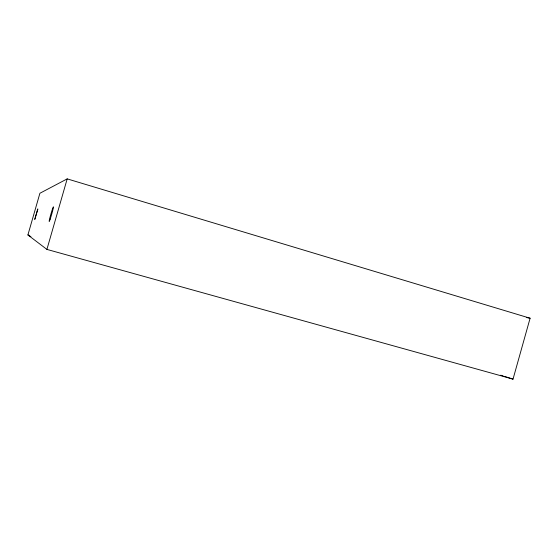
<?xml version="1.0" encoding="UTF-8"?>
<svg xmlns="http://www.w3.org/2000/svg" width="558" height="558" viewBox="0 0 558 558"><rect width="100%" height="100%" fill="white"/><g stroke="black" fill="none" stroke-linecap="round" stroke-linejoin="round"><path stroke-width="0.84" d="M513.025 379.126L530.1 318.227L67.19 178.874L39.904 193.263L27.9 234.96L46.907 249.405L513.025 379.126L504.85 376.497M46.907 249.405L67.19 178.874M526.724 317.565L530.1 318.227M29.26 235.992L30.906 236.453M27.9 234.96L29.581 235.427M500.763 375.178L503.211 375.966M37.805 209.062L34.798 219.322L37.805 209.062M50.122 219.301A7.693 0.412 -73.9 0 0 53.47 206.962A7.693 0.412 -73.9 0 0 50.332 216.086A7.693 0.412 -73.9 0 0 50.122 219.301"/></g></svg>
